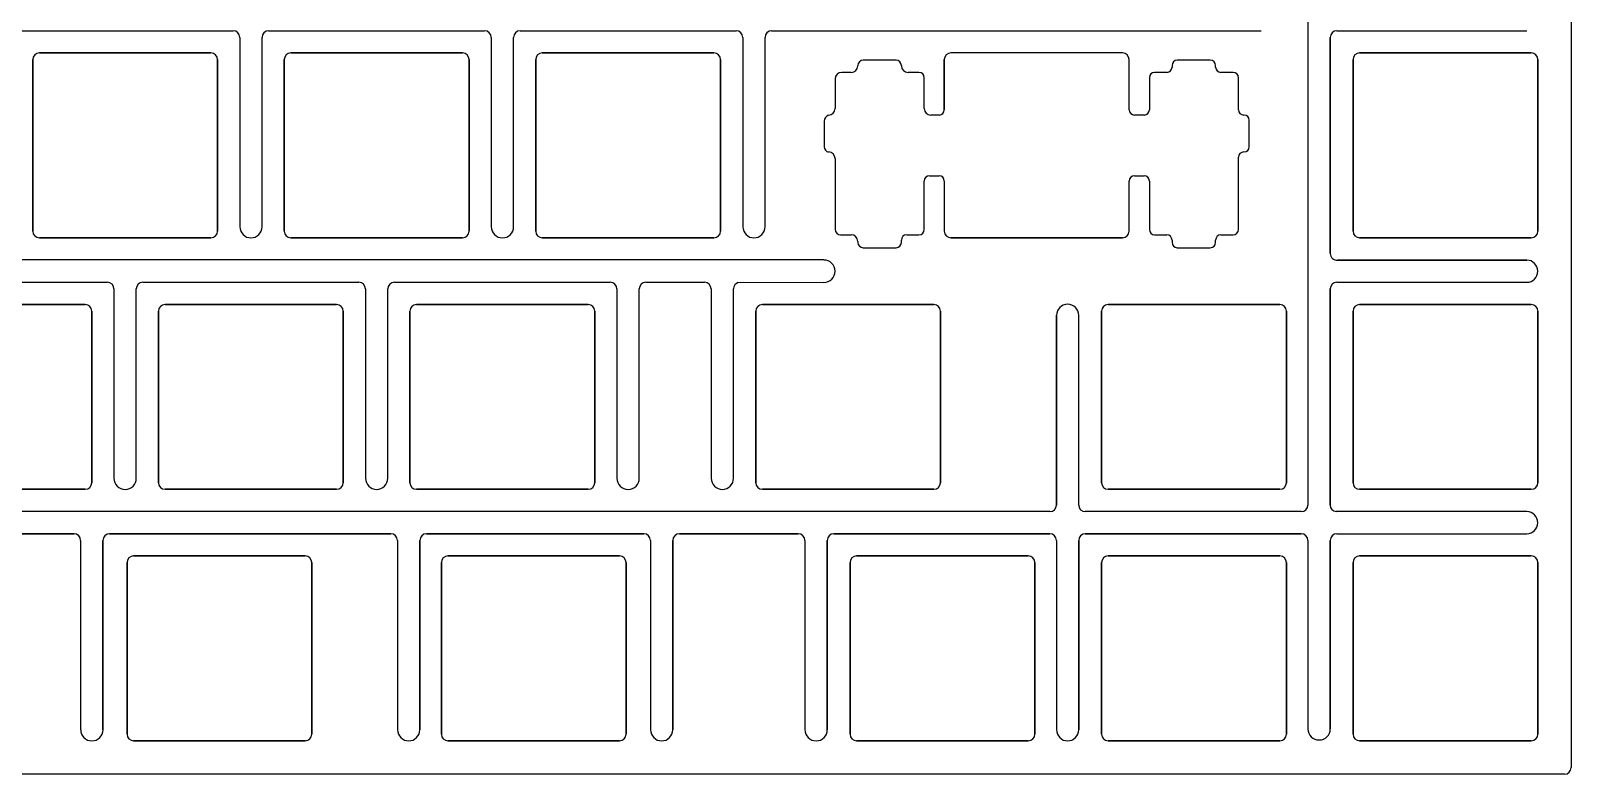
# Model space of a CAD drawing. Header units: millimetres. Extents: x 0 to 305, y 0 to 119.
# Drawn here: x 188.2 to 304.9, y 0.4 to 56.7 of the extents above; entities that cross this region are included whole.
import ezdxf

# ---------------------------------------------------------------- set-up
doc = ezdxf.new("R2010")
doc.units = ezdxf.units.MM
doc.layers.add('第二版', color=7, linetype='Continuous')

msp = doc.modelspace()

# ---------------------------------------------------------------- linework, layer by layer
at = {"layer": '第二版'}
for p, q in [((304.89, 119, 22), (304.89, 0.93, 22)), ((304.89, 119, 22), (304.89, 0.93, 22)), ((284.95, 115.44, 22), (284.95, 20.82, 22)), ((284.95, 115.44, 22), (284.95, 20.82, 22)), ((187.18, 56.74, 22), (203.54, 56.74, 22)), ((187.18, 56.74, 22), (203.54, 56.74, 22)), ((204.04, 56.24, 22), (204.04, 41.9, 22)), ((204.04, 56.24, 22), (204.04, 41.9, 22)), ((205.73, 41.9, 22), (205.73, 56.24, 22)), ((205.73, 41.9, 22), (205.73, 56.24, 22)), ((206.23, 56.74, 22), (222.59, 56.74, 22)), ((206.23, 56.74, 22), (222.59, 56.74, 22)), ((223.09, 56.24, 22), (223.09, 41.9, 22)), ((223.09, 56.24, 22), (223.09, 41.9, 22)), ((224.78, 41.9, 22), (224.78, 56.24, 22)), ((224.78, 41.9, 22), (224.78, 56.24, 22)), ((225.28, 56.74, 22), (241.64, 56.74, 22)), ((225.28, 56.74, 22), (241.64, 56.74, 22)), ((242.14, 56.24, 22), (242.14, 41.9, 22)), ((242.14, 56.24, 22), (242.14, 41.9, 22)), ((243.83, 41.9, 22), (243.83, 56.24, 22)), ((243.83, 41.9, 22), (243.83, 56.24, 22)), ((244.33, 56.74, 22), (281.42, 56.74, 22)), ((244.33, 56.74, 22), (281.42, 56.74, 22)), ((286.64, 39.87, 22), (286.64, 56.24, 22)), ((286.64, 56.24, 22), (286.64, 39.87, 22)), ((287.14, 56.74, 22), (301.53, 56.74, 22)), ((287.14, 56.74, 22), (301.53, 56.74, 22)), ((188.86, 55.06, 22), (201.86, 55.06, 22)), ((201.86, 55.06, 22), (188.86, 55.06, 22)), ((220.91, 55.06, 22), (207.91, 55.06, 22)), ((207.91, 55.06, 22), (220.91, 55.06, 22)), ((239.96, 55.06, 22), (226.96, 55.06, 22)), ((226.96, 55.06, 22), (239.96, 55.06, 22)), ((270.91, 55.06, 22), (257.91, 55.06, 22)), ((270.91, 55.06, 22), (257.91, 55.06, 22)), ((301.87, 55.06, 22), (288.87, 55.06, 22)), ((288.87, 55.06, 22), (301.87, 55.06, 22)), ((188.36, 41.56, 22), (188.36, 54.56, 22)), ((188.36, 54.56, 22), (188.36, 41.56, 22)), ((202.36, 41.56, 22), (202.36, 54.56, 22)), ((202.36, 54.56, 22), (202.36, 41.56, 22)), ((207.41, 41.56, 22), (207.41, 54.56, 22)), ((207.41, 54.56, 22), (207.41, 41.56, 22)), ((221.41, 54.56, 22), (221.41, 41.56, 22)), ((221.41, 41.56, 22), (221.41, 54.56, 22)), ((226.46, 54.56, 22), (226.46, 41.56, 22)), ((226.46, 41.56, 22), (226.46, 54.56, 22)), ((240.46, 54.56, 22), (240.46, 41.56, 22)), ((240.46, 41.56, 22), (240.46, 54.56, 22)), ((250.86, 54.11, 22), (250.86, 54.09, 22)), ((250.86, 54.11, 22), (250.86, 54.09, 22)), ((253.76, 54.51, 22), (251.26, 54.51, 22)), ((253.76, 54.51, 22), (251.26, 54.51, 22)), ((254.16, 54.09, 22), (254.16, 54.11, 22)), ((254.16, 54.09, 22), (254.16, 54.11, 22)), ((257.41, 50.76, 22), (257.41, 54.56, 22)), ((257.41, 54.56, 22), (257.41, 50.76, 22)), ((271.41, 50.76, 22), (271.41, 54.56, 22)), ((271.41, 50.76, 22), (271.41, 54.56, 22)), ((274.66, 54.11, 22), (274.66, 53.99, 22)), ((274.66, 54.11, 22), (274.66, 53.99, 22)), ((277.56, 54.51, 22), (275.06, 54.51, 22)), ((277.56, 54.51, 22), (275.06, 54.51, 22)), ((277.96, 53.99, 22), (277.96, 54.11, 22)), ((277.96, 53.99, 22), (277.96, 54.11, 22)), ((288.37, 54.56, 22), (288.37, 41.56, 22)), ((288.37, 41.56, 22), (288.37, 54.56, 22)), ((302.37, 41.56, 22), (302.37, 54.56, 22)), ((302.37, 54.56, 22), (302.37, 41.56, 22)), ((249.14, 53.09, 22), (249.14, 50.86, 22)), ((249.14, 53.09, 22), (249.14, 50.86, 22)), ((250.36, 53.59, 22), (249.64, 53.59, 22)), ((250.36, 53.59, 22), (249.64, 53.59, 22)), ((255.49, 53.59, 22), (254.66, 53.59, 22)), ((255.49, 53.59, 22), (254.66, 53.59, 22)), ((255.89, 50.86, 22), (255.89, 53.19, 22)), ((255.89, 50.86, 22), (255.89, 53.19, 22)), ((272.94, 53.19, 22), (272.94, 50.76, 22)), ((272.94, 53.19, 22), (272.94, 50.76, 22)), ((274.26, 53.59, 22), (273.34, 53.59, 22)), ((274.26, 53.59, 22), (273.34, 53.59, 22)), ((279.29, 53.59, 22), (278.36, 53.59, 22)), ((279.29, 53.59, 22), (278.36, 53.59, 22)), ((279.69, 50.76, 22), (279.69, 53.19, 22)), ((279.69, 50.76, 22), (279.69, 53.19, 22)), ((257.01, 50.36, 22), (256.39, 50.36, 22)), ((257.01, 50.36, 22), (256.39, 50.36, 22)), ((272.54, 50.36, 22), (271.81, 50.36, 22)), ((272.54, 50.36, 22), (271.81, 50.36, 22)), ((280.11, 50.36, 22), (280.09, 50.36, 22)), ((280.11, 50.36, 22), (280.09, 50.36, 22)), ((248.31, 49.89, 22), (248.31, 47.95, 22)), ((248.31, 49.89, 22), (248.31, 47.95, 22)), ((280.51, 47.96, 22), (280.51, 49.96, 22)), ((280.51, 47.96, 22), (280.51, 49.96, 22)), ((249.14, 47.06, 22), (249.14, 41.69, 22)), ((249.14, 47.06, 22), (249.14, 41.69, 22)), ((279.69, 41.69, 22), (279.69, 47.16, 22)), ((279.69, 41.69, 22), (279.69, 47.16, 22)), ((280.09, 47.56, 22), (280.11, 47.56, 22)), ((280.09, 47.56, 22), (280.11, 47.56, 22)), ((256.29, 45.76, 22), (257.01, 45.76, 22)), ((256.29, 45.76, 22), (257.01, 45.76, 22)), ((271.81, 45.76, 22), (272.54, 45.76, 22)), ((271.81, 45.76, 22), (272.54, 45.76, 22)), ((255.89, 41.69, 22), (255.89, 45.36, 22)), ((255.89, 41.69, 22), (255.89, 45.36, 22)), ((257.41, 45.36, 22), (257.41, 41.56, 22)), ((257.41, 45.36, 22), (257.41, 41.56, 22)), ((271.41, 41.56, 22), (271.41, 45.36, 22)), ((271.41, 41.56, 22), (271.41, 45.36, 22)), ((272.94, 45.36, 22), (272.94, 41.69, 22)), ((272.94, 45.36, 22), (272.94, 41.69, 22)), ((188.86, 41.06, 22), (201.86, 41.06, 22)), ((201.86, 41.06, 22), (188.86, 41.06, 22)), ((207.91, 41.06, 22), (220.91, 41.06, 22)), ((220.91, 41.06, 22), (207.91, 41.06, 22)), ((226.96, 41.06, 22), (239.96, 41.06, 22)), ((239.96, 41.06, 22), (226.96, 41.06, 22)), ((249.54, 41.29, 22), (250.36, 41.29, 22)), ((249.54, 41.29, 22), (250.36, 41.29, 22)), ((254.16, 40.71, 22), (254.16, 40.89, 22)), ((254.16, 40.71, 22), (254.16, 40.89, 22)), ((254.56, 41.29, 22), (255.49, 41.29, 22)), ((254.56, 41.29, 22), (255.49, 41.29, 22)), ((257.91, 41.06, 22), (270.91, 41.06, 22)), ((270.91, 41.06, 22), (257.91, 41.06, 22)), ((273.34, 41.29, 22), (274.26, 41.29, 22)), ((273.34, 41.29, 22), (274.26, 41.29, 22)), ((274.66, 40.89, 22), (274.66, 40.71, 22)), ((274.66, 40.89, 22), (274.66, 40.71, 22)), ((277.96, 40.71, 22), (277.96, 40.89, 22)), ((277.96, 40.71, 22), (277.96, 40.89, 22)), ((278.36, 41.29, 22), (279.29, 41.29, 22)), ((278.36, 41.29, 22), (279.29, 41.29, 22)), ((288.87, 41.06, 22), (301.87, 41.06, 22)), ((301.87, 41.06, 22), (288.87, 41.06, 22)), ((250.86, 40.79, 22), (250.86, 40.71, 22)), ((250.86, 40.79, 22), (250.86, 40.71, 22)), ((251.26, 40.31, 22), (253.76, 40.31, 22)), ((251.26, 40.31, 22), (253.76, 40.31, 22)), ((275.06, 40.31, 22), (277.56, 40.31, 22)), ((275.06, 40.31, 22), (277.56, 40.31, 22)), ((248.29, 39.38, 22), (8.22, 39.38, 22)), ((248.29, 39.38, 22), (8.22, 39.38, 22)), ((301.53, 39.37, 22), (287.19, 39.37, 22)), ((287.19, 39.37, 22), (301.53, 39.37, 22)), ((177.65, 37.69, 22), (194.01, 37.69, 22)), ((177.65, 37.69, 22), (194.01, 37.69, 22)), ((196.7, 37.69, 22), (213.06, 37.69, 22)), ((196.7, 37.69, 22), (213.06, 37.69, 22)), ((215.75, 37.69, 22), (232.11, 37.69, 22)), ((215.75, 37.69, 22), (232.11, 37.69, 22)), ((234.8, 37.69, 22), (239.25, 37.69, 22)), ((234.8, 37.69, 22), (239.25, 37.69, 22)), ((241.81, 37.67, 22), (248.29, 37.69, 22)), ((241.81, 37.67, 22), (248.29, 37.69, 22)), ((287.14, 37.69, 22), (301.53, 37.69, 22)), ((287.14, 37.69, 22), (301.53, 37.69, 22)), ((194.51, 37.19, 22), (194.51, 22.85, 22)), ((194.51, 37.19, 22), (194.51, 22.85, 22)), ((196.2, 22.85, 22), (196.2, 37.19, 22)), ((196.2, 22.85, 22), (196.2, 37.19, 22)), ((213.56, 37.19, 22), (213.56, 22.85, 22)), ((213.56, 37.19, 22), (213.56, 22.85, 22)), ((215.25, 22.85, 22), (215.25, 37.19, 22)), ((215.25, 22.85, 22), (215.25, 37.19, 22)), ((232.61, 37.19, 22), (232.61, 22.85, 22)), ((232.61, 37.19, 22), (232.61, 22.85, 22)), ((234.3, 22.85, 22), (234.3, 37.19, 22)), ((234.3, 22.85, 22), (234.3, 37.19, 22)), ((239.75, 37.19, 22), (239.75, 22.85, 22)), ((239.75, 37.19, 22), (239.75, 22.85, 22)), ((241.44, 22.85, 22), (241.44, 37.19, 22)), ((241.44, 22.85, 22), (241.44, 37.19, 22)), ((286.64, 20.82, 22), (286.64, 37.19, 22)), ((286.64, 37.19, 22), (286.64, 20.82, 22)), ((179.33, 36.01, 22), (192.33, 36.01, 22)), ((192.33, 36.01, 22), (179.33, 36.01, 22)), ((192.83, 22.51, 22), (192.83, 35.51, 22)), ((192.83, 35.51, 22), (192.83, 22.51, 22)), ((197.88, 35.51, 22), (197.88, 22.51, 22)), ((197.88, 22.51, 22), (197.88, 35.51, 22)), ((211.38, 36.01, 22), (198.38, 36.01, 22)), ((198.38, 36.01, 22), (211.38, 36.01, 22)), ((211.88, 22.51, 22), (211.88, 35.51, 22)), ((211.88, 35.51, 22), (211.88, 22.51, 22)), ((216.93, 35.51, 22), (216.93, 22.51, 22)), ((216.93, 22.51, 22), (216.93, 35.51, 22)), ((230.43, 36.01, 22), (217.43, 36.01, 22)), ((217.43, 36.01, 22), (230.43, 36.01, 22)), ((230.93, 22.51, 22), (230.93, 35.51, 22)), ((230.93, 35.51, 22), (230.93, 22.51, 22)), ((243.13, 35.51, 22), (243.13, 22.51, 22)), ((243.13, 22.51, 22), (243.13, 35.51, 22)), ((256.62, 36.01, 22), (243.63, 36.01, 22)), ((243.63, 36.01, 22), (256.62, 36.01, 22)), ((257.13, 22.51, 22), (257.13, 35.51, 22)), ((257.13, 35.51, 22), (257.13, 22.51, 22)), ((265.9, 35.19, 22), (265.9, 20.82, 22)), ((265.9, 20.82, 22), (265.9, 35.19, 22)), ((267.59, 20.82, 22), (267.59, 35.19, 22)), ((267.59, 20.82, 22), (267.59, 35.19, 22)), ((269.32, 35.51, 22), (269.32, 22.51, 22)), ((269.32, 22.51, 22), (269.32, 35.51, 22)), ((282.82, 36.01, 22), (269.82, 36.01, 22)), ((269.82, 36.01, 22), (282.82, 36.01, 22)), ((283.32, 22.51, 22), (283.32, 35.51, 22)), ((283.32, 35.51, 22), (283.32, 22.51, 22)), ((288.37, 35.51, 22), (288.37, 22.51, 22)), ((288.37, 22.51, 22), (288.37, 35.51, 22)), ((301.87, 36.01, 22), (288.87, 36.01, 22)), ((288.87, 36.01, 22), (301.87, 36.01, 22)), ((302.37, 22.51, 22), (302.37, 35.51, 22)), ((302.37, 35.51, 22), (302.37, 22.51, 22)), ((192.33, 22.01, 22), (179.33, 22.01, 22)), ((179.33, 22.01, 22), (192.33, 22.01, 22)), ((198.38, 22.01, 22), (211.38, 22.01, 22)), ((211.38, 22.01, 22), (198.38, 22.01, 22)), ((217.43, 22.01, 22), (230.43, 22.01, 22)), ((230.43, 22.01, 22), (217.43, 22.01, 22)), ((243.63, 22.01, 22), (256.62, 22.01, 22)), ((256.62, 22.01, 22), (243.63, 22.01, 22)), ((269.82, 22.01, 22), (282.82, 22.01, 22)), ((282.82, 22.01, 22), (269.82, 22.01, 22)), ((288.87, 22.01, 22), (301.87, 22.01, 22)), ((301.87, 22.01, 22), (288.87, 22.01, 22)), ((188.67, 20.32, 22), (5.84, 20.33, 22)), ((188.67, 20.32, 22), (5.84, 20.33, 22)), ((265.4, 20.32, 22), (188.67, 20.32, 22)), ((265.4, 20.32, 22), (188.67, 20.32, 22)), ((284.45, 20.32, 22), (268.09, 20.32, 22)), ((284.45, 20.32, 22), (268.09, 20.32, 22)), ((301.53, 20.32, 22), (287.09, 20.32, 22)), ((301.53, 20.32, 22), (287.09, 20.32, 22)), ((70.41, 18.64, 22), (191.49, 18.64, 22)), ((191.49, 18.64, 22), (70.41, 18.64, 22)), ((191.99, 18.14, 22), (191.99, 3.8, 22)), ((191.99, 18.14, 22), (191.99, 3.8, 22)), ((193.68, 18.14, 22), (193.68, 3.8, 22)), ((193.68, 3.8, 22), (193.68, 18.14, 22)), ((215.49, 18.64, 22), (194.18, 18.64, 22)), ((194.18, 18.64, 22), (215.49, 18.64, 22)), ((215.99, 18.14, 22), (215.99, 3.8, 22)), ((215.99, 18.14, 22), (215.99, 3.8, 22)), ((217.68, 3.8, 22), (217.68, 18.14, 22)), ((217.68, 18.14, 22), (217.68, 3.8, 22)), ((234.65, 18.64, 22), (218.18, 18.64, 22)), ((218.18, 18.64, 22), (234.65, 18.64, 22)), ((235.15, 18.14, 22), (235.15, 3.8, 22)), ((235.15, 18.14, 22), (235.15, 3.8, 22)), ((236.84, 18.14, 22), (236.84, 3.8, 22)), ((236.84, 3.8, 22), (236.84, 18.14, 22)), ((237.34, 18.64, 22), (246.35, 18.64, 22)), ((246.35, 18.64, 22), (237.34, 18.64, 22)), ((246.85, 18.14, 22), (246.85, 3.8, 22)), ((246.85, 18.14, 22), (246.85, 3.8, 22)), ((248.54, 3.8, 22), (248.54, 18.14, 22)), ((248.54, 18.14, 22), (248.54, 3.8, 22)), ((249.04, 18.64, 22), (265.4, 18.64, 22)), ((265.4, 18.64, 22), (249.04, 18.64, 22)), ((265.9, 18.14, 22), (265.9, 3.8, 22)), ((265.9, 18.14, 22), (265.9, 3.8, 22)), ((267.59, 3.8, 22), (267.59, 18.14, 22)), ((267.59, 18.14, 22), (267.59, 3.8, 22)), ((268.09, 18.64, 22), (284.45, 18.64, 22)), ((284.45, 18.64, 22), (268.09, 18.64, 22)), ((284.95, 18.14, 22), (284.95, 3.87, 22)), ((284.95, 18.14, 22), (284.95, 3.87, 22)), ((286.64, 3.87, 22), (286.64, 18.14, 22)), ((286.64, 18.14, 22), (286.64, 3.87, 22)), ((287.14, 18.64, 22), (301.53, 18.64, 22)), ((287.14, 18.64, 22), (301.53, 18.64, 22)), ((195.5, 16.46, 22), (195.5, 3.46, 22)), ((195.5, 3.46, 22), (195.5, 16.46, 22)), ((209, 16.96, 22), (196, 16.96, 22)), ((196, 16.96, 22), (209, 16.96, 22)), ((209.5, 3.46, 22), (209.5, 16.46, 22)), ((209.5, 16.46, 22), (209.5, 3.46, 22)), ((219.31, 16.46, 22), (219.31, 3.46, 22)), ((219.31, 3.46, 22), (219.31, 16.46, 22)), ((232.81, 16.96, 22), (219.81, 16.96, 22)), ((219.81, 16.96, 22), (232.81, 16.96, 22)), ((233.31, 3.46, 22), (233.31, 16.46, 22)), ((233.31, 16.46, 22), (233.31, 3.46, 22)), ((250.27, 16.46, 22), (250.27, 3.46, 22)), ((250.27, 3.46, 22), (250.27, 16.46, 22)), ((263.77, 16.96, 22), (250.77, 16.96, 22)), ((250.77, 16.96, 22), (263.77, 16.96, 22)), ((264.27, 3.46, 22), (264.27, 16.46, 22)), ((264.27, 16.46, 22), (264.27, 3.46, 22)), ((269.32, 16.46, 22), (269.32, 3.46, 22)), ((269.32, 3.46, 22), (269.32, 16.46, 22)), ((282.82, 16.96, 22), (269.82, 16.96, 22)), ((269.82, 16.96, 22), (282.82, 16.96, 22)), ((283.32, 16.46, 22), (283.32, 3.46, 22)), ((283.32, 3.46, 22), (283.32, 16.46, 22)), ((288.37, 16.46, 22), (288.37, 3.46, 22)), ((288.37, 3.46, 22), (288.37, 16.46, 22)), ((301.87, 16.96, 22), (288.87, 16.96, 22)), ((288.87, 16.96, 22), (301.87, 16.96, 22)), ((302.37, 3.46, 22), (302.37, 16.46, 22)), ((302.37, 16.46, 22), (302.37, 3.46, 22)), ((196, 2.96, 22), (209, 2.96, 22)), ((209, 2.96, 22), (196, 2.96, 22)), ((219.81, 2.96, 22), (232.81, 2.96, 22)), ((232.81, 2.96, 22), (219.81, 2.96, 22)), ((250.77, 2.96, 22), (263.77, 2.96, 22)), ((263.77, 2.96, 22), (250.77, 2.96, 22)), ((269.82, 2.96, 22), (282.82, 2.96, 22)), ((282.82, 2.96, 22), (269.82, 2.96, 22)), ((288.87, 2.96, 22), (301.87, 2.96, 22)), ((301.87, 2.96, 22), (288.87, 2.96, 22)), ((304.39, 0.43, 22), (0.6, 0.43, 22)), ((304.39, 0.43, 22), (0.6, 0.43, 22))]:
    msp.add_line(p, q, dxfattribs=at)
for centre, radius, start, end in [((203.54, 56.24, 22), 0.5, 0, 90), ((203.54, 56.24, 22), 0.5, 0, 90), ((206.23, 56.24, 22), 0.5, 90, 180), ((206.23, 56.24, 22), 0.5, 90, 180), ((222.59, 56.24, 22), 0.5, 0, 90), ((222.59, 56.24, 22), 0.5, 0, 90), ((225.28, 56.24, 22), 0.5, 90, 180), ((225.28, 56.24, 22), 0.5, 90, 180), ((241.64, 56.24, 22), 0.5, 0, 90), ((241.64, 56.24, 22), 0.5, 0, 90), ((244.33, 56.24, 22), 0.5, 90, 180), ((244.33, 56.24, 22), 0.5, 90, 180), ((287.14, 56.24, 22), 0.5, 90, 180), ((287.14, 56.24, 22), 0.5, 90, 180), ((188.86, 54.56, 22), 0.5, 90, 180), ((188.86, 54.56, 22), 0.5, 90, 180), ((201.86, 54.56, 22), 0.5, 0, 90), ((201.86, 54.56, 22), 0.5, 0, 90), ((207.91, 54.56, 22), 0.5, 90, 180), ((207.91, 54.56, 22), 0.5, 90, 180), ((220.91, 54.56, 22), 0.5, 0, 90), ((220.91, 54.56, 22), 0.5, 0, 90), ((226.96, 54.56, 22), 0.5, 90, 180), ((226.96, 54.56, 22), 0.5, 90, 180), ((239.96, 54.56, 22), 0.5, 360, 90), ((239.96, 54.56, 22), 0.5, 360, 90), ((257.91, 54.56, 22), 0.5, 90, 180), ((257.91, 54.56, 22), 0.5, 90, 180), ((270.91, 54.56, 22), 0.5, 0, 90), ((270.91, 54.56, 22), 0.5, 0, 90), ((288.87, 54.56, 22), 0.5, 90, 180), ((288.87, 54.56, 22), 0.5, 90, 180), ((301.87, 54.56, 22), 0.5, 0, 90), ((301.87, 54.56, 22), 0.5, 0, 90), ((250.36, 54.09, 22), 0.5, 270, 0), ((250.36, 54.09, 22), 0.5, 270, 0), ((251.26, 54.11, 22), 0.4, 90, 180), ((251.26, 54.11, 22), 0.4, 90, 180), ((253.76, 54.11, 22), 0.4, 0, 90), ((253.76, 54.11, 22), 0.4, 0, 90), ((254.66, 54.09, 22), 0.5, 180, 270), ((254.66, 54.09, 22), 0.5, 180, 270), ((274.26, 53.99, 22), 0.4, 270, 0), ((274.26, 53.99, 22), 0.4, 270, 0), ((275.06, 54.11, 22), 0.4, 90, 180), ((275.06, 54.11, 22), 0.4, 90, 180), ((277.56, 54.11, 22), 0.4, 0, 90), ((277.56, 54.11, 22), 0.4, 0, 90), ((278.36, 53.99, 22), 0.4, 180, 270), ((278.36, 53.99, 22), 0.4, 180, 270), ((249.64, 53.09, 22), 0.5, 90, 180), ((249.64, 53.09, 22), 0.5, 90, 180), ((255.49, 53.19, 22), 0.4, 0, 90), ((255.49, 53.19, 22), 0.4, 0, 90), ((273.34, 53.19, 22), 0.4, 90, 180), ((273.34, 53.19, 22), 0.4, 90, 180), ((279.29, 53.19, 22), 0.4, 0, 90), ((279.29, 53.19, 22), 0.4, 0, 90), ((248.81, 49.89, 22), 0.5, 110.6097, 180), ((248.81, 49.89, 22), 0.5, 110.6097, 180), ((248.64, 50.86, 22), 0.5, 270, 0), ((248.64, 50.86, 22), 0.5, 270, 0), ((256.39, 50.86, 22), 0.5, 180, 270), ((256.39, 50.86, 22), 0.5, 180, 270), ((257.01, 50.76, 22), 0.4, 270, 359.9802), ((257.01, 50.76, 22), 0.4, 270, 359.9802), ((271.81, 50.76, 22), 0.4, 180, 270), ((271.81, 50.76, 22), 0.4, 180, 270), ((272.54, 50.76, 22), 0.4, 270, 0), ((272.54, 50.76, 22), 0.4, 270, 0), ((280.09, 50.76, 22), 0.4, 180, 270), ((280.09, 50.76, 22), 0.4, 180, 270), ((280.11, 49.96, 22), 0.4, 0, 90), ((280.11, 49.96, 22), 0.4, 0, 90), ((248.71, 47.95, 22), 0.4, 180, 259.0472), ((248.71, 47.95, 22), 0.4, 180, 259.0472), ((280.11, 47.96, 22), 0.4, 270, 0), ((280.11, 47.96, 22), 0.4, 270, 0), ((248.64, 47.06, 22), 0.5, 0, 90), ((248.64, 47.06, 22), 0.5, 0, 90), ((280.09, 47.16, 22), 0.4, 90, 180), ((280.09, 47.16, 22), 0.4, 90, 180), ((256.29, 45.36, 22), 0.4, 90, 180), ((256.29, 45.36, 22), 0.4, 90, 180), ((257.01, 45.36, 22), 0.4, 0.0198, 90), ((257.01, 45.36, 22), 0.4, 0.0198, 90), ((271.81, 45.36, 22), 0.4, 90, 180), ((271.81, 45.36, 22), 0.4, 90, 180), ((272.54, 45.36, 22), 0.4, 0, 90), ((272.54, 45.36, 22), 0.4, 0, 90), ((188.86, 41.56, 22), 0.5, 180, 270), ((188.86, 41.56, 22), 0.5, 180, 270), ((201.86, 41.56, 22), 0.5, 270, 360), ((201.86, 41.56, 22), 0.5, 270, 0), ((204.89, 41.9, 22), 0.845, 180, 0), ((204.89, 41.9, 22), 0.845, 180, 0), ((207.91, 41.56, 22), 0.5, 180, 270), ((207.91, 41.56, 22), 0.5, 180, 270), ((220.91, 41.56, 22), 0.5, 270, 360), ((220.91, 41.56, 22), 0.5, 270, 0), ((223.94, 41.9, 22), 0.845, 180, 0), ((223.94, 41.9, 22), 0.845, 180, 0), ((226.96, 41.56, 22), 0.5, 180, 270), ((226.96, 41.56, 22), 0.5, 180, 270), ((239.96, 41.56, 22), 0.5, 270, 0), ((239.96, 41.56, 22), 0.5, 270, 0), ((242.99, 41.9, 22), 0.845, 180, 0), ((242.99, 41.9, 22), 0.845, 180, 0), ((249.54, 41.69, 22), 0.4, 180, 270), ((249.54, 41.69, 22), 0.4, 180, 270), ((250.36, 40.79, 22), 0.5, 0, 90), ((250.36, 40.79, 22), 0.5, 0, 90), ((254.56, 40.89, 22), 0.4, 90, 180), ((254.56, 40.89, 22), 0.4, 90, 180), ((255.49, 41.69, 22), 0.4, 270, 0), ((255.49, 41.69, 22), 0.4, 270, 0), ((257.91, 41.56, 22), 0.5, 180, 270), ((257.91, 41.56, 22), 0.5, 180, 270), ((270.91, 41.56, 22), 0.5, 270, 0), ((270.91, 41.56, 22), 0.5, 270, 0), ((273.34, 41.69, 22), 0.4, 180, 270), ((273.34, 41.69, 22), 0.4, 180, 270), ((274.26, 40.89, 22), 0.4, 0, 90), ((274.26, 40.89, 22), 0.4, 0, 90), ((278.36, 40.89, 22), 0.4, 90, 180), ((278.36, 40.89, 22), 0.4, 90, 180), ((279.29, 41.69, 22), 0.4, 270, 360), ((279.29, 41.69, 22), 0.4, 270, 0), ((288.87, 41.56, 22), 0.5, 180, 270), ((288.87, 41.56, 22), 0.5, 180, 270), ((301.87, 41.56, 22), 0.5, 270, 0), ((301.87, 41.56, 22), 0.5, 270, 0), ((251.26, 40.71, 22), 0.4, 180, 270), ((251.26, 40.71, 22), 0.4, 180, 270), ((253.76, 40.71, 22), 0.4, 270, 0), ((253.76, 40.71, 22), 0.4, 270, 0), ((275.06, 40.71, 22), 0.4, 180, 270), ((275.06, 40.71, 22), 0.4, 180, 270), ((277.56, 40.71, 22), 0.4, 270, 0), ((277.56, 40.71, 22), 0.4, 270, 0), ((287.14, 39.87, 22), 0.5, 180, 275.9004), ((287.14, 39.87, 22), 0.5, 180, 275.9004), ((248.29, 38.53, 22), 0.843, 270, 90), ((248.29, 38.53, 22), 0.843, 270, 90), ((301.53, 38.53, 22), 0.84, 270, 90), ((301.53, 38.53, 22), 0.84, 270, 90), ((194.01, 37.19, 22), 0.5, 0, 90), ((194.01, 37.19, 22), 0.5, 0, 90), ((196.7, 37.19, 22), 0.5, 90, 180), ((196.7, 37.19, 22), 0.5, 90, 180), ((213.06, 37.19, 22), 0.5, 0, 90), ((213.06, 37.19, 22), 0.5, 0, 90), ((215.75, 37.19, 22), 0.5, 90, 180), ((215.75, 37.19, 22), 0.5, 90, 180), ((232.11, 37.19, 22), 0.5, 0, 90), ((232.11, 37.19, 22), 0.5, 0, 90), ((234.8, 37.19, 22), 0.5, 90, 180), ((234.8, 37.19, 22), 0.5, 90, 180), ((239.25, 37.19, 22), 0.5, 0, 90), ((239.25, 37.19, 22), 0.5, 0, 90), ((241.94, 37.19, 22), 0.5, 105.6422, 180), ((241.94, 37.19, 22), 0.5, 105.6422, 180), ((287.14, 37.19, 22), 0.5, 90, 180), ((287.14, 37.19, 22), 0.5, 90, 180), ((192.33, 35.51, 22), 0.5, 0, 90), ((192.33, 35.51, 22), 0.5, 0, 90), ((198.38, 35.51, 22), 0.5, 90, 180), ((198.38, 35.51, 22), 0.5, 90, 180), ((211.38, 35.51, 22), 0.5, 0, 90), ((211.38, 35.51, 22), 0.5, 0, 90), ((217.43, 35.51, 22), 0.5, 90, 180), ((217.43, 35.51, 22), 0.5, 90, 180), ((230.43, 35.51, 22), 0.5, 0, 90), ((230.43, 35.51, 22), 0.5, 0, 90), ((243.63, 35.51, 22), 0.5, 90, 180), ((243.63, 35.51, 22), 0.5, 90, 180), ((256.62, 35.51, 22), 0.5, 0, 90), ((256.62, 35.51, 22), 0.5, 0, 90), ((266.75, 35.19, 22), 0.845, 360, 180), ((266.75, 35.19, 22), 0.845, 360, 180), ((269.82, 35.51, 22), 0.5, 90, 180), ((269.82, 35.51, 22), 0.5, 90, 180), ((282.82, 35.51, 22), 0.5, 0, 90), ((282.82, 35.51, 22), 0.5, 0, 90), ((288.87, 35.51, 22), 0.5, 90, 180), ((288.87, 35.51, 22), 0.5, 90, 180), ((301.87, 35.51, 22), 0.5, 0, 90), ((301.87, 35.51, 22), 0.5, 0, 90), ((192.33, 22.51, 22), 0.5, 270, 0), ((192.33, 22.51, 22), 0.5, 270, 0), ((195.36, 22.85, 22), 0.845, 180, 0), ((195.36, 22.85, 22), 0.845, 180, 0), ((198.38, 22.51, 22), 0.5, 180, 270), ((198.38, 22.51, 22), 0.5, 180, 270), ((211.38, 22.51, 22), 0.5, 270, 0), ((211.38, 22.51, 22), 0.5, 270, 0), ((214.41, 22.85, 22), 0.845, 180, 0), ((214.41, 22.85, 22), 0.845, 180, 0), ((217.43, 22.51, 22), 0.5, 180, 270), ((217.43, 22.51, 22), 0.5, 180, 270), ((230.43, 22.51, 22), 0.5, 270, 360), ((230.43, 22.51, 22), 0.5, 270, 0), ((233.46, 22.85, 22), 0.845, 180, 0), ((233.46, 22.85, 22), 0.845, 180, 360), ((240.6, 22.85, 22), 0.845, 180, 0), ((240.6, 22.85, 22), 0.845, 180, 0), ((243.63, 22.51, 22), 0.5, 180, 270), ((243.63, 22.51, 22), 0.5, 180, 270), ((256.62, 22.51, 22), 0.5, 270, 0), ((256.62, 22.51, 22), 0.5, 270, 0), ((269.82, 22.51, 22), 0.5, 180, 270), ((269.82, 22.51, 22), 0.5, 180, 270), ((282.82, 22.51, 22), 0.5, 270, 0), ((282.82, 22.51, 22), 0.5, 270, 0), ((288.87, 22.51, 22), 0.5, 180, 270), ((288.87, 22.51, 22), 0.5, 180, 270), ((301.87, 22.51, 22), 0.5, 270, 0), ((301.87, 22.51, 22), 0.5, 270, 0), ((265.4, 20.82, 22), 0.5, 270, 0), ((265.4, 20.82, 22), 0.5, 270, 0), ((268.09, 20.82, 22), 0.5, 180, 270), ((268.09, 20.82, 22), 0.5, 180, 270), ((284.45, 20.82, 22), 0.5, 270, 0), ((284.45, 20.82, 22), 0.5, 270, 0), ((287.14, 20.82, 22), 0.5, 180, 264.0996), ((287.14, 20.82, 22), 0.5, 180, 264.0996), ((301.53, 19.48, 22), 0.84, 270, 90), ((301.53, 19.48, 22), 0.84, 270, 90), ((191.49, 18.14, 22), 0.5, 0, 90), ((191.49, 18.14, 22), 0.5, 0, 90), ((194.18, 18.14, 22), 0.5, 90, 180), ((194.18, 18.14, 22), 0.5, 90, 180), ((215.49, 18.14, 22), 0.5, 0, 90), ((215.49, 18.14, 22), 0.5, 0, 90), ((218.18, 18.14, 22), 0.5, 90, 180), ((218.18, 18.14, 22), 0.5, 90, 180), ((234.65, 18.14, 22), 0.5, 0, 90), ((234.65, 18.14, 22), 0.5, 0, 90), ((237.34, 18.14, 22), 0.5, 90, 180), ((237.34, 18.14, 22), 0.5, 90, 180), ((246.35, 18.14, 22), 0.5, 0, 90), ((246.35, 18.14, 22), 0.5, 0, 90), ((249.04, 18.14, 22), 0.5, 90, 180), ((249.04, 18.14, 22), 0.5, 90, 180), ((265.4, 18.14, 22), 0.5, 0, 90), ((265.4, 18.14, 22), 0.5, 0, 90), ((268.09, 18.14, 22), 0.5, 90, 180), ((268.09, 18.14, 22), 0.5, 90, 180), ((284.45, 18.14, 22), 0.5, 360, 90), ((284.45, 18.14, 22), 0.5, 360, 90), ((287.14, 18.14, 22), 0.5, 90, 180), ((287.14, 18.14, 22), 0.5, 90, 180), ((196, 16.46, 22), 0.5, 90, 180), ((196, 16.46, 22), 0.5, 90, 180), ((209, 16.46, 22), 0.5, 360, 90), ((209, 16.46, 22), 0.5, 360, 90), ((219.81, 16.46, 22), 0.5, 90, 180), ((219.81, 16.46, 22), 0.5, 90, 180), ((232.81, 16.46, 22), 0.5, 0, 90), ((232.81, 16.46, 22), 0.5, 0, 90), ((250.77, 16.46, 22), 0.5, 90, 180), ((250.77, 16.46, 22), 0.5, 90, 180), ((263.77, 16.46, 22), 0.5, 0, 90), ((263.77, 16.46, 22), 0.5, 0, 90), ((269.82, 16.46, 22), 0.5, 90, 180), ((269.82, 16.46, 22), 0.5, 90, 180), ((282.82, 16.46, 22), 0.5, 0, 90), ((282.82, 16.46, 22), 0.5, 0, 90), ((288.87, 16.46, 22), 0.5, 90, 180), ((288.87, 16.46, 22), 0.5, 90, 180), ((301.87, 16.46, 22), 0.5, 0, 90), ((301.87, 16.46, 22), 0.5, 0, 90), ((192.84, 3.8, 22), 0.845, 180, 360), ((192.84, 3.8, 22), 0.845, 180, 0), ((216.84, 3.8, 22), 0.845, 180, 360), ((216.84, 3.8, 22), 0.845, 180, 0), ((236, 3.8, 22), 0.845, 180, 360), ((236, 3.8, 22), 0.845, 180, 0), ((247.7, 3.8, 22), 0.845, 180, 360), ((247.7, 3.8, 22), 0.845, 180, 0), ((266.75, 3.8, 22), 0.845, 180, 360), ((266.75, 3.8, 22), 0.845, 180, 0), ((285.8, 3.87, 22), 0.845, 180, 360), ((285.8, 3.87, 22), 0.845, 180, 0), ((196, 3.46, 22), 0.5, 180, 270), ((196, 3.46, 22), 0.5, 180, 270), ((209, 3.46, 22), 0.5, 270, 0), ((209, 3.46, 22), 0.5, 270, 0), ((219.81, 3.46, 22), 0.5, 180, 270), ((219.81, 3.46, 22), 0.5, 180, 270), ((232.81, 3.46, 22), 0.5, 270, 0), ((232.81, 3.46, 22), 0.5, 270, 0), ((250.77, 3.46, 22), 0.5, 180, 270), ((250.77, 3.46, 22), 0.5, 180, 270), ((263.77, 3.46, 22), 0.5, 270, 0), ((263.77, 3.46, 22), 0.5, 270, 0), ((269.82, 3.46, 22), 0.5, 180, 270), ((269.82, 3.46, 22), 0.5, 180, 270), ((282.82, 3.46, 22), 0.5, 270, 0), ((282.82, 3.46, 22), 0.5, 270, 0), ((288.87, 3.46, 22), 0.5, 180, 270), ((288.87, 3.46, 22), 0.5, 180, 270), ((301.87, 3.46, 22), 0.5, 270, 0), ((301.87, 3.46, 22), 0.5, 270, 0), ((304.39, 0.93, 22), 0.5, 270, 0), ((304.39, 0.93, 22), 0.5, 270, 0)]:
    msp.add_arc(centre, radius, start, end, dxfattribs=at)

doc.saveas('drawing.dxf')
